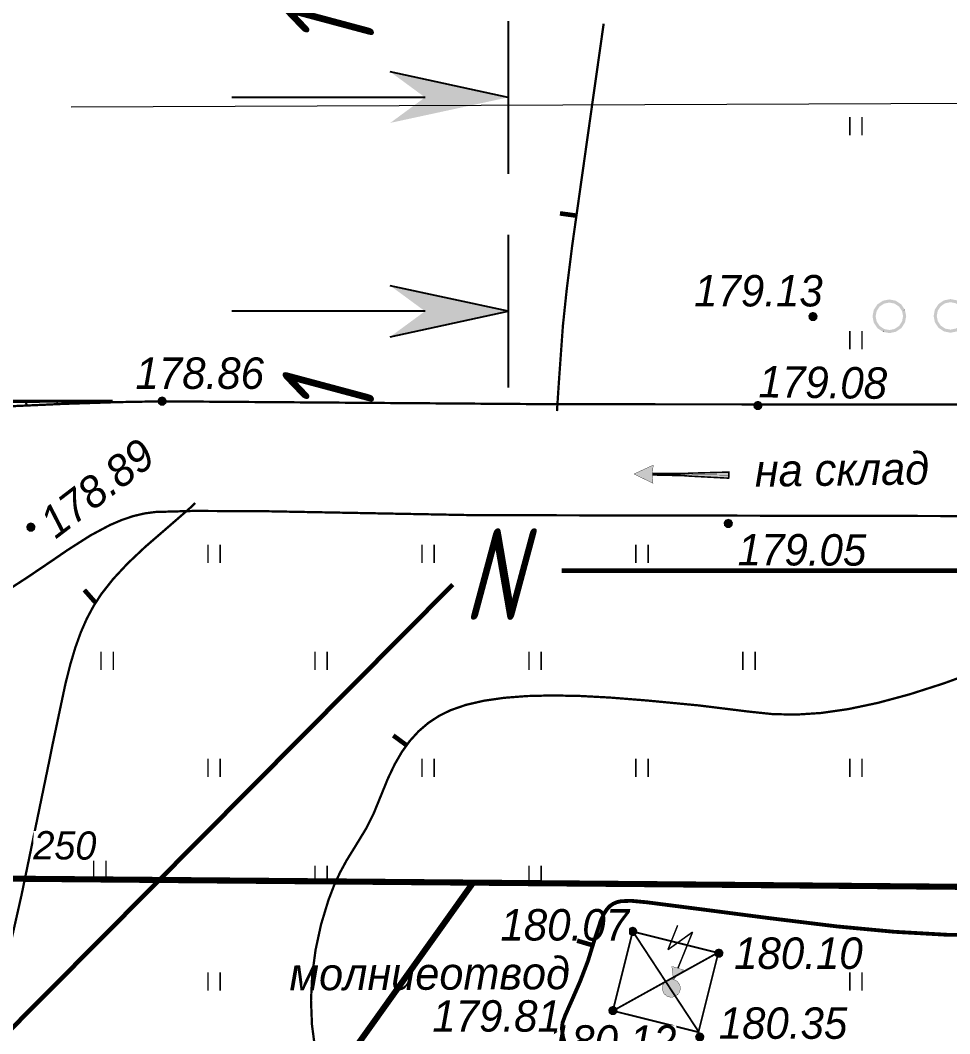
# Model space of a CAD drawing. Header units: millimetres. Extents: x 6735 to 13224, y -12144 to -9633.
# Drawn here: x 12128 to 12231.4, y -11455.1 to -11342.3 of the extents above; entities that cross this region are included whole.
import ezdxf
from ezdxf.enums import TextEntityAlignment as Align

# ---------------------------------------------------------------- set-up
doc = ezdxf.new("R2010")
doc.units = ezdxf.units.MM
for name, pattern in [('Cплошная', [0]), ('Cплошная_0.50', [0]), ('Штриховая 1.5-1.5_0.50', [1.5, 0.75, -0.75])]:
    doc.linetypes.add(name, pattern=pattern)
for name, color, linetype, lineweight in [('КаБель силовой (Вновь)', 1, 'Continuous', 60), ('Линия выноска', 137, 'Continuous', 25), ('Строительный', 251, 'Continuous', 13), ('Текст', 2, 'Continuous', 25)]:
    doc.layers.add(name, color=color, linetype=linetype, lineweight=lineweight)
doc.styles.add('Simplex', font='simplex.shx', dxfattribs={"width": 0.7, "oblique": 15})
doc.styles.get("Standard").update_dxf_attribs({"font": 'arial.ttf'})
doc.styles.add('БСАМ курсив малоконтрасный (Бм-431)', font='')
doc.styles.get('БСАМ курсив малоконтрасный (Бм-431)').set_extended_font_data('Bm431', italic=True)
doc.linetypes.add('Водопр', pattern='A,5,-1,["В",БСАМ курсив малоконтрасный (Бм-431),S=2,R=0,X=-1.2,Y=-1],-1,10,-2,10,-2,5', length=36)
doc.linetypes.add('КОНТУР', pattern='A,0,-0.5,[133,ltypeshp.shx,S=0.05,R=0,X=-0.5,Y=0],-0.5', length=1)

# ---------------------------------------------------------------- blocks, each defined once
blk = doc.blocks.new('2011 - 401 трава')
at = {"color": 7, "linetype": 'Continuous', "lineweight": 0, "const_width": 0.1, "flags": 128}
for points in [[(0, 0), (0, 1.2)], [(0.8, 0), (0.8, 1.2)]]:
    blk.add_lwpolyline(points, dxfattribs=at)
blk = doc.blocks.new('29 - 109.1.2 молниеводы на столбах метал')
for points in [[(0.5, 1.35), (-0.3, 1.4), (0, 0.6)], [(-0.00002, 0.6), (-0.27884, 0.53128), (-0.4938, 0.34084), (-0.59564, 0.07234), (-0.56102, -0.21276), (-0.39788, -0.4491), (-0.1436, -0.58256), (0.14358, -0.58256), (0.39786, -0.4491), (0.561, -0.21276), (0.59562, 0.07234), (0.49378, 0.34084), (0.27882, 0.53128)]]:
    blk.add_hatch(color=7).paths.add_polyline_path(points)
at = {"color": 7, "linetype": 'Continuous', "lineweight": 0, "const_width": 0.1, "flags": 128}
for points in [[(-0.8, 2.4), (-0.55, 4.1)], [(0.5, 3.9), (-0.8, 2.4)], [(0.117261, 1.373921), (0.5, 3.9)]]:
    blk.add_lwpolyline(points, dxfattribs=at)
at = {"color": 7, "linetype": 'Continuous', "lineweight": 0, "const_width": 0.02, "flags": 128}
for points in [[(0.5, 1.35), (-0.3, 1.4), (0, 0.6), (0.5, 1.35)], [(0, 0.6), (-0.278834, 0.531274), (-0.49379, 0.340839), (-0.595625, 0.072322), (-0.56101, -0.212763), (-0.397874, -0.449106), (-0.143589, -0.582565), (0.143589, -0.582565), (0.397874, -0.449106), (0.56101, -0.212763), (0.595625, 0.072322), (0.49379, 0.340839), (0.278834, 0.531274), (0, 0.6)]]:
    blk.add_lwpolyline(points, close=True, dxfattribs=at)
blk = doc.blocks.new('118 - 330 отм высот')
blk.add_hatch(color=7).paths.add_polyline_path([(0.098, 0.12), (0.002, 0.155), (-0.095, 0.121), (-0.146, 0.032), (-0.129, -0.069), (-0.05, -0.135), (0.052, -0.136), (0.131, -0.07), (0.149, 0.031)])
at = {"color": 7, "linetype": 'Continuous', "lineweight": 0, "const_width": 0.01, "flags": 128}
blk.add_lwpolyline([(0.098, 0.12), (0.002, 0.155), (-0.095, 0.121), (-0.146, 0.032), (-0.129, -0.069), (-0.05, -0.135), (0.052, -0.136), (0.131, -0.07), (0.149, 0.031), (0.098, 0.12)], close=True, dxfattribs=at)
blk = doc.blocks.new('89 - 238.1 направл и скорость течения')
for points in [[(0, 6.2), (-0.2, 6.2), (-0.1, 3.7), (-0.07, 3.2), (-0.05006, 1.20418), (0, 1.2), (0, 3.1912)], [(0, 6.2), (0, 3.1912), (0, 1.20002), (0.05004, 1.20418), (0.07, 3.2), (0.1, 3.7), (0.2, 6.2)], [(0, 1.2), (-0.6, 1.25), (-0.00002, 0.00002), (0.59998, 1.25)]]:
    blk.add_hatch(color=7).paths.add_polyline_path(points)
at = {"color": 7, "linetype": 'Continuous', "lineweight": 0, "const_width": 0.1, "flags": 128}
blk.add_lwpolyline([(0.05, 1.2), (0.07, 3.2), (0.1, 3.7), (0.2, 6.2), (0, 6.2), (-0.2, 6.2), (-0.1, 3.7), (-0.07, 3.2), (-0.05, 1.2)], dxfattribs=at)
at = {"color": 7, "linetype": 'Continuous', "lineweight": 0, "const_width": 0.02, "flags": 128}
for points in [[(0, 6.2), (-0.2, 6.2), (-0.1, 3.7), (-0.07, 3.2), (-0.050042, 1.20417), (0, 1.2), (0, 3.191199), (0, 6.2)], [(0, 6.2), (0, 3.191199), (0, 1.2), (0.050042, 1.20417), (0.07, 3.2), (0.1, 3.7), (0.2, 6.2), (0, 6.2)], [(0, 1.2), (-0.6, 1.25), (0, 0), (0.6, 1.25), (0, 1.2)]]:
    blk.add_lwpolyline(points, close=True, dxfattribs=at)

msp = doc.modelspace()

# ---------------------------------------------------------------- hatches: boundary and pattern name
at = {"layer": 'Линия выноска'}
for points in [[(12182.28347, -11350.85344), (12169.17054, -11348.01087), (12173.03407, -11350.85344), (12169.17054, -11353.69396)], [(12182.28347, -11374.65344), (12169.17054, -11371.81087), (12173.03407, -11374.65344), (12169.17054, -11377.49396)]]:
    msp.add_hatch(color=256, dxfattribs=at).paths.add_polyline_path(points)
at = {"layer": 'Строительный'}
h = msp.add_hatch(color=7, dxfattribs=at)
h.paths.add_polyline_path([(12224.68003, -11373.34149), (12224.64683, -11373.34831), (12224.06349, -11373.46813), (12223.99709, -11373.48177), (12224.03137, -11373.64868), (12223.99709, -11373.48177), (12223.93582, -11373.50759), (12223.57515, -11373.75184), (12223.3866, -11373.87953), (12223.48216, -11374.02063), (12223.3866, -11373.87953), (12223.33989, -11373.92684), (12223.38709, -11373.95796), (12223.4455, -11373.99646), (12223.33989, -11373.92684), (12223.25553, -11374.0548), (12222.97481, -11374.48064), (12223.11708, -11374.57443), (12222.97481, -11374.48064), (12222.95616, -11374.50894), (12222.94975, -11374.54223), (12222.8244, -11375.19358), (12222.818, -11375.22687), (12222.82482, -11375.26007), (12222.99174, -11375.22578), (12222.82482, -11375.26007), (12223.16169, -11375.67904), (12223.25111, -11375.79025), (12222.95524, -11375.42227), (12222.82482, -11375.26007), (12222.95827, -11375.90981), (12223.12519, -11375.87553), (12222.98368, -11375.90459), (12222.95827, -11375.90981), (12222.9841, -11375.97108), (12223.35604, -11376.52029), (12223.40335, -11376.56701), (12223.95715, -11376.93208), (12224.05093, -11376.78981), (12224.01873, -11376.95714), (12224.67009, -11377.08249), (12224.70229, -11376.91516), (12224.67009, -11377.08249), (12224.70337, -11377.0889), (12224.73657, -11377.08208), (12225.31992, -11376.96226), (12225.38632, -11376.94862), (12225.44759, -11376.9228), (12225.80825, -11376.67854), (12225.9968, -11376.55085), (12225.90125, -11376.40976), (12225.9968, -11376.55085), (12226.04352, -11376.50355), (12225.99631, -11376.47243), (12225.93803, -11376.43401), (12226.04352, -11376.50355), (12226.12787, -11376.37559), (12226.40859, -11375.94974), (12226.26632, -11375.85596), (12226.40859, -11375.94974), (12226.42725, -11375.92145), (12226.43365, -11375.88816), (12226.559, -11375.23681), (12226.5654, -11375.20352), (12226.55858, -11375.17032), (12226.39167, -11375.2046), (12226.55858, -11375.17032), (12226.22172, -11374.75135), (12226.1323, -11374.64014), (12226.42817, -11375.00812), (12226.55858, -11375.17032), (12226.42513, -11374.52058), (12226.25821, -11374.55486), (12226.3993, -11374.45931), (12226.02736, -11373.91009), (12225.88627, -11374.00565), (12225.98054, -11373.9418), (12226.02736, -11373.91009), (12225.98006, -11373.86338), (12225.42625, -11373.49831), (12225.33247, -11373.64058), (12225.3654, -11373.59062), (12225.42625, -11373.49831), (12225.36467, -11373.47325), (12225.2983, -11373.49265), (12224.8976, -11373.60983), (12225.36467, -11373.47325), (12224.71331, -11373.34789), (12224.68111, -11373.51523), (12224.71331, -11373.34789)])
h.paths.add_polyline_path([(12224.64899, -11373.69578), (12224.68219, -11373.68896), (12225.26698, -11373.8015), (12225.76419, -11374.12926), (12226.09812, -11374.62235), (12226.21793, -11375.20569), (12226.10539, -11375.79047), (12226.0397, -11375.89013), (12225.77763, -11376.28768), (12225.44503, -11376.51292), (12225.28455, -11376.62161), (12224.73441, -11376.7346), (12224.70121, -11376.74142), (12224.11642, -11376.62888), (12223.61922, -11376.30112), (12223.28528, -11375.80804), (12223.16547, -11375.2247), (12223.27801, -11374.63992), (12223.3437, -11374.54025), (12223.60577, -11374.14271), (12223.93837, -11373.91746), (12224.09885, -11373.80878)], flags=16)
h = msp.add_hatch(color=7, dxfattribs=at)
h.paths.add_polyline_path([(12231.4799, -11373.29913), (12231.4467, -11373.30595), (12230.86335, -11373.42576), (12230.79695, -11373.4394), (12230.83123, -11373.60632), (12230.79695, -11373.4394), (12230.73568, -11373.46523), (12230.37502, -11373.70948), (12230.18647, -11373.83717), (12230.13975, -11373.88448), (12230.18696, -11373.9156), (12230.28202, -11373.97826), (12230.13975, -11373.88448), (12230.0554, -11374.01243), (12229.77468, -11374.43828), (12229.91695, -11374.53207), (12229.77468, -11374.43828), (12229.74962, -11374.49987), (12229.62427, -11375.15122), (12229.61787, -11375.18451), (12229.62469, -11375.21771), (12229.86311, -11375.51424), (12229.7551, -11375.37991), (12229.62469, -11375.21771), (12229.75814, -11375.86745), (12229.8938, -11375.83958), (12229.78355, -11375.86223), (12229.75814, -11375.86745), (12229.78397, -11375.92872), (12230.15591, -11376.47793), (12230.17492, -11376.50599), (12230.20321, -11376.52465), (12230.75702, -11376.88972), (12230.8186, -11376.91478), (12230.85081, -11376.74745), (12230.8186, -11376.91478), (12230.88497, -11376.89537), (12231.28534, -11376.77829), (12230.8186, -11376.91478), (12231.46996, -11377.04013), (12231.50324, -11377.04654), (12231.53644, -11377.03972), (12232.11978, -11376.9199), (12232.18619, -11376.90626), (12232.24745, -11376.88044), (12232.60812, -11376.63618), (12232.79667, -11376.50849), (12232.84339, -11376.46119), (12232.92774, -11376.33323), (12233.20846, -11375.90738), (12233.06619, -11375.8136), (12233.20846, -11375.90738), (12233.23352, -11375.8458), (12233.35887, -11375.19444), (12233.36527, -11375.16116), (12233.35845, -11375.12796), (12233.11951, -11374.83079), (12233.22803, -11374.96575), (12233.35845, -11375.12796), (12233.225, -11374.47821), (12233.05808, -11374.5125), (12233.19917, -11374.41695), (12232.82723, -11373.86773), (12232.80822, -11373.83967), (12232.77992, -11373.82101), (12232.68614, -11373.96328), (12232.77992, -11373.82101), (12232.22612, -11373.45594), (12232.13233, -11373.59822), (12232.16527, -11373.54826), (12232.22612, -11373.45594), (12232.19782, -11373.43729), (12232.16453, -11373.43089), (12232.09817, -11373.45029), (12231.51157, -11373.62183), (12231.51514, -11373.62079), (12232.16453, -11373.43089), (12231.51318, -11373.30553)])
h.paths.add_polyline_path([(12231.44886, -11373.65342), (12231.48206, -11373.6466), (12232.06685, -11373.75914), (12232.56405, -11374.0869), (12232.89798, -11374.57999), (12233.0178, -11375.16332), (12232.90526, -11375.74811), (12232.83956, -11375.84777), (12232.5775, -11376.24532), (12232.2449, -11376.47056), (12232.08442, -11376.57925), (12231.53428, -11376.69224), (12231.50108, -11376.69906), (12230.91629, -11376.58652), (12230.41908, -11376.25876), (12230.08516, -11375.76568), (12229.96534, -11375.18234), (12230.07788, -11374.59755), (12230.14357, -11374.49789), (12230.40564, -11374.10035), (12230.73824, -11373.8751), (12230.89872, -11373.76642)], flags=16)
for points in [[(12226.42513, -11374.52058), (12226.41831, -11374.48737), (12226.3993, -11374.45931), (12226.25821, -11374.55486), (12226.39972, -11374.5258)], [(12224.01873, -11376.95714), (12224.05093, -11376.78981), (12224.018, -11376.83977), (12223.95715, -11376.93208)]]:
    msp.add_hatch(color=7, dxfattribs=at).paths.add_polyline_path(points)

# ---------------------------------------------------------------- linework, layer by layer
at = {"layer": 'КаБель силовой (Вновь)'}
msp.add_line((12131.23014, -11450.27934), (12087.72433, -11493.97962), dxfattribs=at)
at = {"layer": 'Линия выноска'}
for p, q in [((12182.28347, -11342.35344), (12182.28347, -11359.35344)), ((12182.28347, -11350.85344), (12169.17054, -11348.01087)), ((12173.03407, -11350.85344), (12151.54395, -11350.85344)), ((12182.28347, -11366.15344), (12182.28347, -11383.15344)), ((12182.28347, -11374.65344), (12169.17054, -11371.81087)), ((12173.03407, -11374.65344), (12151.54395, -11374.65344)), ((12169.17054, -11377.49396), (12182.28347, -11374.65344))]:
    msp.add_line(p, q, dxfattribs=at)
at = {"layer": 'Строительный'}
msp.add_line((12133.6603, -11351.88768), (12252.47402, -11351.44082), dxfattribs=at)
at = {"layer": 'Строительный', "color": 34, "linetype": 'Cплошная_0.50', "lineweight": 0, "true_color": 0xa55200, "const_width": 0.255, "elevation": 608.6, "flags": 128}
msp.add_lwpolyline([(12192.91054, -11342.6508), (12191.42099, -11353.13149), (12189.40898, -11367.34701), (12188.79885, -11372.23933), (12188.3758, -11376.24566), (12187.91691, -11382.6903), (12187.71877, -11385.74533), (12187.71655, -11385.76517)], dxfattribs=at)
at = {"layer": 'Строительный', "color": 7, "linetype": 'Cплошная_0.50', "lineweight": 0, "flags": 128}
for points, const_width in [([(12143.99621, -11384.67866), (12143.7794, -11384.68029), (12138.87269, -11384.76693), (12132.8174, -11384.96296), (12114.9641, -11385.76651), (12114.11667, -11385.80755), (12095.2992, -11386.6673), (12082.45867, -11387.07549), (12074.79279, -11387.15283), (12068.66972, -11387.03224), (12066.14934, -11386.89704), (12063.98279, -11386.71148), (12062.16518, -11386.4751), (12060.69341, -11386.18752), (12059.34216, -11385.8122), (12058.00957, -11385.34224), (12056.69435, -11384.77719), (12055.39496, -11384.11638), (12054.1102, -11383.35925), (12052.83773, -11382.50449), (12051.5755, -11381.55069), (12050.32095, -11380.49597), (12048.21693, -11378.48408), (12046.10858, -11376.1615), (12043.9732, -11373.50361), (12041.76741, -11370.45664), (12038.64729, -11365.70366), (12034.66809, -11359.15752)], 0.255), ([(12196.11485, -11443.61932), (12203.43543, -11454.77401)], 0.204), ([(12205.60991, -11446.04041), (12193.97295, -11452.49187)], 0.204)]:
    msp.add_lwpolyline(points, dxfattribs=dict(at, const_width=const_width))
at = {"layer": 'Строительный', "color": 34, "linetype": 'Continuous', "lineweight": 0, "true_color": 0xa55200, "const_width": 0.51, "flags": 128}
for points in [[(12189.85948, -11364.01426), (12188.04917, -11363.76412)], [(12136.34161, -11407.04041), (12135.13427, -11405.66851)], [(12170.9743, -11422.95094), (12169.50311, -11421.8668)]]:
    msp.add_lwpolyline(points, dxfattribs=at)
at = {"layer": 'Строительный', "color": 7, "linetype": 'КОНТУР', "lineweight": 0, "ltscale": 2, "const_width": 0.34, "flags": 128}
msp.add_lwpolyline([(12138.29534, -11384.66537), (12126.89375, -11384.68123), (12118.22339, -11384.61377), (12110.66386, -11384.45931), (12102.69562, -11384.15462), (12095.58978, -11383.70977), (12086.91682, -11383.01321), (12079.91849, -11382.37523), (12071.35433, -11381.43179), (12064.29644, -11380.42788), (12060.67514, -11379.77773), (12057.57134, -11379.09832), (12054.98051, -11378.38867), (12052.90078, -11377.64823), (12051.06666, -11376.78134), (12049.26711, -11375.71435), (12047.49399, -11374.44248), (12045.73555, -11372.95736), (12044.25497, -11371.53183), (12042.76164, -11369.93388), (12041.2395, -11368.14654), (12039.65762, -11366.13361), (12039.13087, -11365.43179)], dxfattribs=at)
at = {"layer": 'Строительный', "color": 7, "linetype": 'Cплошная', "lineweight": 0, "const_width": 0.255, "flags": 128}
for points in [[(12128.70359, -11385.1285), (12128.6467, -11384.68466)], [(12135.49856, -11384.86746), (12135.47539, -11384.67609)], [(12132.10078, -11384.99032), (12132.08158, -11384.83724)]]:
    msp.add_lwpolyline(points, dxfattribs=at)
at = {"layer": 'Строительный', "color": 7, "linetype": 'Штриховая 1.5-1.5_0.50', "lineweight": 0, "ltscale": 2, "const_width": 0.255, "flags": 128}
for points in [[(12143.7794, -11384.68029), (12165.87432, -11384.84319), (12174.52401, -11384.90696), (12187.96924, -11385.00608), (12522.74119, -11385.16898)], [(12552.52685, -11398.0383), (12178.44197, -11397.34724), (12155.41071, -11396.91337), (12147.35481, -11396.87452), (12143.04696, -11396.99392), (12141.82936, -11397.15649), (12140.58815, -11397.45015), (12139.31487, -11397.87682), (12137.99486, -11398.44136), (12135.81692, -11399.60417), (12133.25631, -11401.23804), (12131.52636, -11402.42584), (12128.70163, -11404.33592), (12128.06129, -11404.7475), (12121.87719, -11408.77362), (12116.89697, -11412.14775), (12112.47379, -11415.29012), (12107.52552, -11419.05422), (12105.42538, -11420.77604), (12103.57838, -11422.38795), (12099.30794, -11426.4311), (12093.946, -11431.80655), (12088.26834, -11437.71801), (12082.55666, -11443.85628), (12077.17256, -11449.84426), (12072.83476, -11454.89603), (12068.94557, -11459.6858), (12065.28175, -11464.42493), (12061.63006, -11469.41224), (12058.22147, -11474.35729), (12054.88482, -11479.53449), (12051.81196, -11484.67483), (12048.20645, -11490.76944), (12044.17163, -11497.56875), (12041.61373, -11502.03309), (12039.37624, -11506.11329), (12037.37959, -11509.95466), (12035.60418, -11513.59581), (12033.5698, -11518.15885), (12031.88607, -11522.45069), (12030.5456, -11526.49025), (12029.54562, -11530.2861), (12028.71991, -11534.62949), (12027.91822, -11540.23329), (12027.15235, -11547.01661), (12026.44037, -11554.82056), (12025.89016, -11562.1317), (12025.41266, -11569.78557), (12025.02614, -11577.49092), (12024.75015, -11584.8611), (12024.60044, -11591.43743), (12024.58208, -11596.93229), (12024.69584, -11601.06235), (12024.93692, -11603.65924), (12025.13225, -11604.53455), (12025.42398, -11605.41388), (12025.81181, -11606.29632), (12026.29526, -11607.18078), (12026.87391, -11608.0664), (12027.54666, -11608.9514), (12028.31231, -11609.83419), (12029.16913, -11610.71279), (12030.7856, -11612.15499), (12032.63186, -11613.56613), (12034.68681, -11614.92987), (12036.91172, -11616.2204), (12038.85396, -11617.21585), (12040.82525, -11618.11247), (12042.76202, -11618.88115), (12044.57136, -11619.48482), (12046.12303, -11619.85464), (12047.76518, -11620.06724), (12049.50523, -11620.12363), (12051.35466, -11620.0242), (12053.00871, -11619.81895), (12054.76559, -11619.50078), (12056.64409, -11619.06639), (12058.6823, -11618.50704), (12061.8769, -11617.49718), (12066.28212, -11615.96162)]]:
    msp.add_lwpolyline(points, dxfattribs=at)
at = {"layer": 'Строительный', "linetype": 'Водопр', "const_width": 0.68}
msp.add_lwpolyline([(11981.36616, -11436.55249), (12263.34804, -11438.9732)], dxfattribs=at)
at = {"layer": 'Строительный', "color": 7, "linetype": 'Cплошная_0.50', "lineweight": 0, "const_width": 0.204, "flags": 128}
msp.add_lwpolyline([(12196.13275, -11443.68732), (12193.93181, -11452.5052), (12203.45729, -11454.88276), (12205.65824, -11446.06488), (12196.13275, -11443.68732)], close=True, dxfattribs=at)

# ---------------------------------------------------------------- block references
at = {"layer": 'Строительный', "color": 7, "zscale": 3.4}
for name, p, xscale, yscale in [('2011 - 401 трава', (12220.29612, -11355.07934), 1.7, 1.7), ('118 - 330 отм высот', (12216.19186, -11375.26815, 609.042), 3.4, 3.4), ('2011 - 401 трава', (12220.29612, -11378.87934), 1.7, 1.7), ('118 - 330 отм высот', (12143.7794, -11384.68029, 608.124), 3.4, 3.4), ('118 - 330 отм высот', (12210.06416, -11385.16898, 608.872), 3.4, 3.4), ('118 - 330 отм высот', (12129.18261, -11398.70445, 608.2396), 3.4, 3.4), ('118 - 330 отм высот', (12206.7694, -11398.29429, 608.77), 3.4, 3.4), ('2011 - 401 трава', (12148.89612, -11402.67934), 1.7, 1.7), ('2011 - 401 трава', (12172.69612, -11402.67934), 1.7, 1.7), ('2011 - 401 трава', (12196.49612, -11402.67934), 1.7, 1.7), ('2011 - 401 трава', (12136.99612, -11414.57934), 1.7, 1.7), ('2011 - 401 трава', (12160.79612, -11414.57934), 1.7, 1.7), ('2011 - 401 трава', (12184.59612, -11414.57934), 1.7, 1.7), ('2011 - 401 трава', (12208.39612, -11414.57934), 1.7, 1.7), ('2011 - 401 трава', (12148.89612, -11426.47934), 1.7, 1.7), ('2011 - 401 трава', (12172.69612, -11426.47934), 1.7, 1.7), ('2011 - 401 трава', (12196.49612, -11426.47934), 1.7, 1.7), ('2011 - 401 трава', (12220.29612, -11426.47934), 1.7, 1.7), ('2011 - 401 трава', (12136.17814, -11437.82281), 1.7, 1.7), ('2011 - 401 трава', (12160.79612, -11438.37934), 1.7, 1.7), ('2011 - 401 трава', (12184.59612, -11438.37934), 1.7, 1.7), ('118 - 330 отм высот', (12196.13275, -11443.68732, 612.2414), 3.4, 3.4), ('118 - 330 отм высот', (12205.72024, -11446.12013, 612.3264), 3.4, 3.4), ('2011 - 401 трава', (12148.89612, -11450.27934), 1.7, 1.7), ('2011 - 401 трава', (12220.29612, -11450.27934), 1.7, 1.7), ('118 - 330 отм высот', (12193.93181, -11452.5052, 612.4216), 3.4, 3.4), ('118 - 330 отм высот', (12203.59776, -11455.44591, 613.19), 3.4, 3.4)]:
    msp.add_blockref(name, p, dxfattribs=dict(at, xscale=xscale, yscale=yscale))
for name, p, xscale, yscale, rotation in [('89 - 238.1 направл и скорость течения', (12196.28792, -11392.76499), 1.699999999999827, 1.699999999999827, 269.3087330000088), ('29 - 109.1.2 молниеводы на столбах метал', (12200.43849, -11449.99401), 1.699999999999459, 1.699999999999459, 346.6283499999836)]:
    msp.add_blockref(name, p, dxfattribs=dict(at, xscale=xscale, yscale=yscale, rotation=rotation))

# ---------------------------------------------------------------- texts
at = {"layer": 'КаБель силовой (Вновь)', "style": 'Simplex', "oblique": 15, "width": 0.7}
msp.add_text('N', height=10.2, dxfattribs=at).set_placement((12180.42396, -11403.94443), align=Align.MIDDLE_CENTER)
at = {"layer": 'Строительный', "color": 7, "insert": (12209.70085, -11390.59496), "char_height": 3.5970912, "attachment_point": 1, "rotation": 0.8219132, "bg_fill": 3, "box_fill_scale": 1, "bg_fill_color": 256, "bg_fill_transparency": 0}
msp.add_mtext('{\\fBm431|c1|b0|i1;\\l\\C0;на склад}', dxfattribs=at)
at = {"layer": 'Текст', "style": 'Simplex', "oblique": 15, "width": 0.7}
for p in [(12162.28901, -11344.05344), (12162.28901, -11384.85344)]:
    msp.add_text('1', height=10.2, rotation=90, dxfattribs=at).set_placement(p, align=Align.MIDDLE_CENTER)

# ---------------------------------------------------------------- next in the draw order: texts
at = {"layer": 'Строительный', "color": 7, "char_height": 3.4976004, "attachment_point": 4, "bg_fill": 3, "box_fill_scale": 1, "bg_fill_color": 256}
for s, insert, bg_fill_transparency in [('{\\fD431|c1|b0|i1;\\l\\C0;179.13}', (12202.97019, -11372.39427), 7409765), ('{\\fD431|c1|b0|i1;\\l\\C0;178.86}', (12140.81979, -11381.56928), 4265207), ('{\\fD431|c1|b0|i1;\\l\\C0;180.07}', (12181.42617, -11442.961), 4264042), ('{\\fD431|c1|b0|i1;\\l\\C0;180.10}', (12207.42024, -11446.12013), 4263727), ('{\\fD431|c1|b0|i1;\\l\\C0;180.12}', (12186.69902, -11455.88839), 4265112)]:
    msp.add_mtext(s, dxfattribs=dict(at, insert=insert, bg_fill_transparency=bg_fill_transparency))
at = {"layer": 'Строительный', "color": 7, "bg_fill": 3, "box_fill_scale": 1, "bg_fill_color": 256}
for s, insert, char_height, attachment_point, rotation, bg_fill_transparency in [('{\\fD431|c1|b0|i1;\\l\\C0;179.08}', (12210.14028, -11382.50934), 3.4976004, 4, 359.283469, 6262), ('{\\fD431|c1|b0|i1;\\l\\C0;178.89}', (12130.88261, -11398.70445), 3.4976004, 4, 37.4307062, 4264687), ('{\\fD431|c1|b0|i1;\\l\\C0;179.05}', (12207.81996, -11401.20213), 3.4976004, 4, 359.8074056, 6272), ('{\\fBm431|c1|b0|i1;\\l\\C0;молниеотвод}', (12157.93849, -11446.6333), 3.5970912, 1, 0.2443749, 0), ('{\\fD431|c1|b0|i1;\\l\\C0;180.35}', (12205.70699, -11453.89965), 3.4976004, 4, 359.9880328, 7411775)]:
    msp.add_mtext(s, dxfattribs=dict(at, insert=insert, char_height=char_height, attachment_point=attachment_point, rotation=rotation, bg_fill_transparency=bg_fill_transparency))

# ---------------------------------------------------------------- next in the draw order: linework, layer by layer
at = {"layer": 'КаБель силовой (Вновь)'}
msp.add_line((12357.95018, -11403.54331), (12188.25254, -11403.54331), dxfattribs=at)
at = {"layer": 'Строительный', "color": 34, "linetype": 'Cплошная_0.50', "lineweight": 0, "true_color": 0xa55200, "const_width": 0.255, "elevation": 608.6, "flags": 128}
msp.add_lwpolyline([(12147.464, -11396.00459), (12146.95196, -11396.49951), (12144.58601, -11398.56009), (12141.91564, -11400.86976), (12139.96415, -11402.71211), (12138.33166, -11404.46436), (12137.01839, -11406.13606), (12136.16527, -11407.45414), (12135.41392, -11408.85711), (12134.74459, -11410.38156), (12134.13488, -11412.07836), (12133.58389, -11413.92889), (12133.03386, -11416.10561), (12131.66627, -11422.56124), (12131.31675, -11424.29997), (12128.16388, -11439.5503), (12126.90076, -11445.15241), (12125.7604, -11449.79827), (12124.94132, -11452.81953), (12124.14125, -11455.47366), (12123.33176, -11457.85491), (12122.48994, -11460.03029), (12121.59127, -11462.0622), (12120.61497, -11463.99671), (12119.53655, -11465.88239), (12118.32706, -11467.76988), (12116.38203, -11470.48833), (12113.36389, -11474.39666), (12110.42248, -11478.1859), (12108.08939, -11481.29805), (12105.85655, -11484.41069), (12103.70454, -11487.55656), (12101.51626, -11490.9046), (12099.02671, -11494.84882), (12092.35376, -11505.79071), (12087.52323, -11513.73929), (12084.43512, -11518.6294), (12082.48405, -11521.5167), (12080.67479, -11523.98946), (12079.01116, -11526.04887), (12077.2577, -11527.98588), (12076.07302, -11529.31623), (12075.61078, -11529.97683), (12075.24799, -11530.64224), (12074.99649, -11531.29062), (12074.86354, -11531.90319), (12074.85228, -11532.4603), (12074.96163, -11532.95462), (12075.18954, -11533.37722), (12075.53291, -11533.7225), (12075.94668, -11533.97142), (12076.47308, -11534.1723), (12077.87816, -11534.43471), (12079.77155, -11534.52031), (12081.80504, -11534.46116)], dxfattribs=at)
at = {"layer": 'Строительный', "color": 34, "linetype": 'Continuous', "lineweight": 0, "true_color": 0xa55200, "const_width": 0.51, "flags": 128}
msp.add_lwpolyline([(12191.70563, -11445.21906), (12189.95296, -11444.70143)], dxfattribs=at)

# ---------------------------------------------------------------- next in the draw order: texts
at = {"layer": 'Строительный', "color": 7, "insert": (12173.84513, -11453.10622), "char_height": 3.4976004, "attachment_point": 4, "bg_fill": 3, "box_fill_scale": 1, "bg_fill_color": 256, "bg_fill_transparency": 4265122}
msp.add_mtext('{\\fD431|c1|b0|i1;\\l\\C0;179.81}', dxfattribs=at)

# ---------------------------------------------------------------- next in the draw order: linework, layer by layer
at = {"layer": 'Строительный', "color": 34, "linetype": 'Cплошная_0.50', "lineweight": 0, "true_color": 0xa55200, "flags": 128}
for points, const_width, elevation in [([(12269.73074, -11398.49512), (12262.66729, -11401.99548), (12251.64931, -11407.27285), (12246.7736, -11409.5166), (12242.35811, -11411.47663), (12238.37487, -11413.16532), (12234.81081, -11414.58817), (12230.74084, -11416.07153), (12226.9346, -11417.28979), (12223.38919, -11418.24391), (12220.09676, -11418.93602), (12217.10485, -11419.36253), (12214.31417, -11419.54427), (12211.71566, -11419.48948), (12208.86376, -11419.18833), (12208.57921, -11419.15103), (12203.47392, -11418.52092), (12197.68298, -11417.96969), (12193.62359, -11417.6468), (12190.25051, -11417.46741), (12187.16551, -11417.41024), (12184.37633, -11417.47818), (12181.83269, -11417.67529), (12179.57289, -11418.00184), (12177.59543, -11418.45806), (12175.90058, -11419.04389), (12174.59905, -11419.68379), (12173.40817, -11420.46723), (12172.32375, -11421.39686), (12171.3386, -11422.47879), (12170.46791, -11423.68503), (12169.66485, -11425.06849), (12168.91721, -11426.63857), (12168.05672, -11428.7489), (12167.3129, -11430.57128), (12166.49041, -11432.21283), (12165.32, -11434.1361), (12164.31111, -11435.77131), (12163.56828, -11437.14099), (12162.89915, -11438.59982), (12162.2924, -11440.1837), (12161.46804, -11442.90602), (12160.85874, -11445.7296), (12160.48529, -11448.55676), (12160.35195, -11451.34946), (12160.45846, -11454.05922), (12160.80227, -11456.6901), (12161.31591, -11458.94115)], 0.255, 610.3), ([(12236.38807, -11444.09991), (12231.06315, -11444.0428), (12225.21827, -11443.71237), (12218.88395, -11443.11736), (12211.14776, -11442.17166), (12204.11063, -11441.25382), (12197.72893, -11440.43328), (12195.94016, -11440.26315), (12194.81597, -11440.31319), (12194.35657, -11440.42561), (12193.95749, -11440.60193), (12193.60737, -11440.84722), (12193.29874, -11441.16682), (12192.93633, -11441.71972), (12192.59049, -11442.46617), (12191.8034, -11444.88704), (12191.16037, -11446.96353), (12190.28736, -11449.24378), (12189.37652, -11451.32577), (12189.2779, -11451.54495), (12188.62013, -11453.03551), (12188.34686, -11453.80047), (12188.26181, -11454.44724), (12188.37431, -11455.38284), (12188.71147, -11456.49822)], 0.425, 612)]:
    msp.add_lwpolyline(points, dxfattribs=dict(at, const_width=const_width, elevation=elevation))
at = {"layer": 'Строительный', "linetype": 'Водопр', "const_width": 0.68, "flags": 128}
msp.add_lwpolyline([(12009.60303, -11864.32352), (12033.20828, -11641.84692), (12178.32064, -11438.33878)], dxfattribs=at)

# ---------------------------------------------------------------- next in the draw order: texts
at = {"layer": 'Строительный', "color": 7, "insert": (12129.45955, -11435.67803), "char_height": 3.1368298, "attachment_point": 7, "rotation": 359.5241932, "bg_fill": 3, "box_fill_scale": 1, "bg_fill_color": 256, "bg_fill_transparency": 0}
msp.add_mtext('{\\fBm431|c1|b0|i1;\\l\\C0;250}', dxfattribs=at)

# ---------------------------------------------------------------- next in the draw order: linework, layer by layer
at = {"layer": 'КаБель силовой (Вновь)'}
msp.add_line((12176.09552, -11405.08567), (12131.23014, -11450.27934), dxfattribs=at)

doc.saveas('drawing.dxf')
